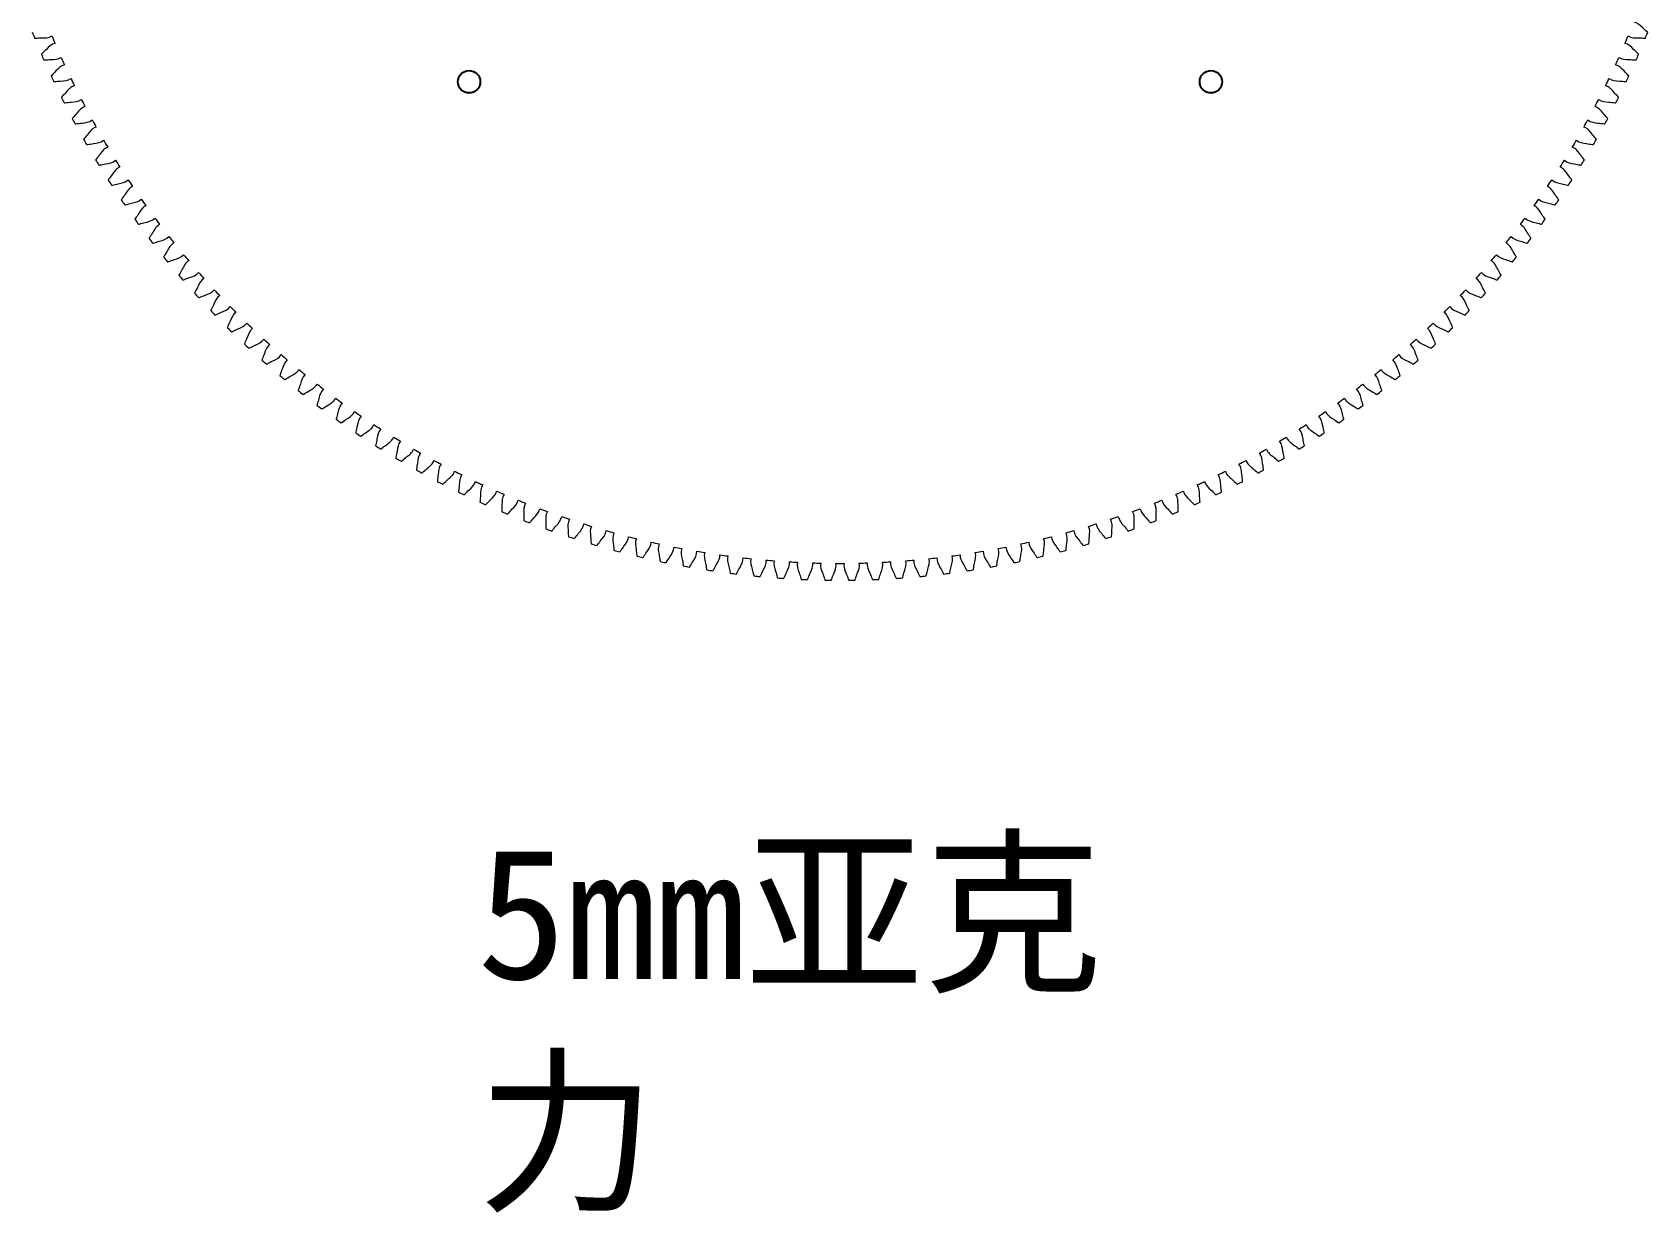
# Model space of a CAD drawing. Header units: millimetres. Extents: x -13 to 245, y 16 to 80.
# Drawn here: x 54.15 to 97.26, y 15.96 to 47.45 of the extents above; entities that cross this region are included whole.
import ezdxf

# ---------------------------------------------------------------- set-up
doc = ezdxf.new("R2010")
doc.units = ezdxf.units.MM

msp = doc.modelspace()

# ---------------------------------------------------------------- linework, layer by layer
for centre in [(65.8094, 46.1315), (85.6084, 46.1315)]:
    msp.add_circle(centre, 0.3)
at = {"color": 7, "linetype": 'Continuous', "lineweight": 15}
for radius, start, end in [(23.2, 201.70852, 202.11756), (23.2, 337.88244, 338.29148), (22.75, 202.42377, 202.96753), (22.75, 337.03247, 337.57623), (23.2, 203.27374, 203.68278), (22.75, 203.98899, 204.53275), (22.75, 335.46725, 336.01101), (23.2, 336.31722, 336.72626), (23.2, 204.83896, 205.248), (22.75, 205.5542, 206.09797), (22.75, 333.90203, 334.4458), (23.2, 334.752, 335.16104), (23.2, 206.40418, 206.81322), (23.2, 333.18678, 333.59582), (22.75, 207.11942, 207.66319), (22.75, 332.33681, 332.88058), (23.2, 207.96939, 208.37843), (22.75, 208.68464, 209.2284), (22.75, 330.7716, 331.31536), (23.2, 331.62157, 332.03061), (23.2, 209.53461, 209.94365), (22.75, 210.24986, 210.79362), (22.75, 329.20638, 329.75014), (23.2, 330.05635, 330.46539), (23.2, 211.09983, 211.50887), (22.75, 211.81507, 212.35884), (22.75, 327.64116, 328.18493), (23.2, 328.49113, 328.90017), (23.2, 212.66505, 213.07409), (22.75, 213.38029, 213.92406), (22.75, 326.07594, 326.61971), (23.2, 326.92591, 327.33495), (23.2, 214.23026, 214.6393), (22.75, 214.94551, 215.48927), (22.75, 324.51073, 325.05449), (23.2, 325.3607, 325.76974), (23.2, 215.79548, 216.20452), (22.75, 216.51073, 217.05449), (22.75, 322.94551, 323.48927), (23.2, 323.79548, 324.20452), (23.2, 217.3607, 217.76974), (22.75, 218.07594, 218.61971), (22.75, 321.38029, 321.92406), (23.2, 322.23026, 322.6393), (23.2, 218.92591, 219.33495), (22.75, 219.64116, 220.18493), (22.75, 319.81507, 320.35884), (23.2, 320.66505, 321.07409), (23.2, 220.49113, 220.90017), (22.75, 221.20638, 221.75014), (22.75, 318.24986, 318.79362), (23.2, 319.09983, 319.50887), (22.75, 222.7716, 223.31536), (22.75, 316.68464, 317.2284), (23.2, 222.05635, 222.46539), (22.75, 224.33681, 224.88058), (22.75, 315.11942, 315.66319), (23.2, 317.53461, 317.94365), (23.2, 223.62157, 224.03061), (22.75, 225.90203, 226.4458), (22.75, 313.5542, 314.09797), (23.2, 315.96939, 316.37843), (23.2, 225.18678, 225.59582), (22.75, 227.46725, 228.01101), (22.75, 311.98899, 312.53275), (23.2, 314.40418, 314.81322), (23.2, 226.752, 227.16104), (22.75, 229.03247, 229.57623), (22.75, 310.42377, 310.96753), (23.2, 312.83896, 313.248), (23.2, 228.31722, 228.72626), (22.75, 230.59768, 231.14145), (22.75, 308.85855, 309.40232), (23.2, 311.27374, 311.68278), (23.2, 229.88244, 230.29148), (22.75, 232.1629, 232.70667), (22.75, 307.29333, 307.8371), (23.2, 309.70852, 310.11756), (23.2, 231.44765, 231.85669), (22.75, 233.72812, 234.27188), (22.75, 305.72812, 306.27188), (23.2, 308.14331, 308.55235), (23.2, 233.01287, 233.42191), (23.2, 234.57809, 234.98713), (22.75, 235.29333, 235.8371), (22.75, 304.1629, 304.70667), (23.2, 305.01287, 305.42191), (23.2, 306.57809, 306.98713), (23.2, 236.14331, 236.55235), (22.75, 236.85855, 237.40232), (22.75, 238.42377, 238.96753), (22.75, 301.03247, 301.57623), (22.75, 302.59768, 303.14145), (23.2, 303.44765, 303.85669), (23.2, 237.70852, 238.11756), (22.75, 239.98899, 240.53275), (22.75, 299.46725, 300.01101), (23.2, 301.88244, 302.29148), (23.2, 239.27374, 239.68278), (22.75, 241.5542, 242.09797), (22.75, 297.90203, 298.4458), (23.2, 300.31722, 300.72626), (23.2, 240.83896, 241.248), (23.2, 242.40418, 242.81322), (22.75, 243.11942, 243.66319), (22.75, 244.68464, 245.2284), (22.75, 294.7716, 295.31536), (22.75, 296.33681, 296.88058), (23.2, 297.18678, 297.59582), (23.2, 298.752, 299.16104), (23.2, 243.96939, 244.37843), (22.75, 246.24986, 246.79362), (22.75, 247.81507, 248.35884), (22.75, 291.64116, 292.18493), (22.75, 293.20638, 293.75014), (23.2, 295.62157, 296.03061), (23.2, 245.53461, 245.94365), (23.2, 247.09983, 247.50887), (22.75, 249.38029, 249.92406), (22.75, 250.94551, 251.48927), (22.75, 288.51073, 289.05449), (22.75, 290.07594, 290.61971), (23.2, 292.49113, 292.90017), (23.2, 294.05635, 294.46539), (23.2, 248.66505, 249.07409), (23.2, 250.23026, 250.6393), (22.75, 252.51073, 253.05449), (22.75, 254.07594, 254.61971), (22.75, 285.38029, 285.92406), (22.75, 286.94551, 287.48927), (23.2, 289.3607, 289.76974), (23.2, 290.92591, 291.33495), (23.2, 251.79548, 252.20452), (23.2, 253.3607, 253.76974), (23.2, 254.92591, 255.33495), (22.75, 255.64116, 256.18493), (22.75, 257.20638, 257.75014), (22.75, 258.7716, 259.31536), (22.75, 280.68464, 281.2284), (22.75, 282.24986, 282.79362), (22.75, 283.81507, 284.35884), (23.2, 284.66505, 285.07409), (23.2, 286.23026, 286.6393), (23.2, 287.79548, 288.20452), (23.2, 256.49113, 256.90017), (23.2, 258.05635, 258.46539), (23.2, 259.62157, 260.03061), (22.75, 260.33681, 260.88058), (22.75, 261.90203, 262.4458), (22.75, 263.46725, 264.01101), (22.75, 265.03247, 265.57623), (22.75, 266.59768, 267.14145), (22.75, 268.1629, 268.70667), (22.75, 269.72812, 270.27188), (22.75, 271.29333, 271.8371), (22.75, 272.85855, 273.40232), (22.75, 274.42377, 274.96753), (22.75, 275.98899, 276.53275), (22.75, 277.5542, 278.09797), (22.75, 279.11942, 279.66319), (23.2, 279.96939, 280.37843), (23.2, 281.53461, 281.94365), (23.2, 283.09983, 283.50887), (23.2, 261.18678, 261.59582), (23.2, 262.752, 263.16104), (23.2, 264.31722, 264.72626), (23.2, 265.88244, 266.29148), (23.2, 267.44765, 267.85669), (23.2, 269.01287, 269.42191), (23.2, 270.57809, 270.98713), (23.2, 272.14331, 272.55235), (23.2, 273.70852, 274.11756), (23.2, 275.27374, 275.68278), (23.2, 276.83896, 277.248), (23.2, 278.40418, 278.81322)]:
    msp.add_arc((75.7089, 56.031), radius, start, end, dxfattribs=at)
for points, knots in [([(97.2635, 47.4496), (97.2579, 47.4548), (97.2123, 47.4968), (97.0946, 47.5999), (96.9896, 47.7108), (96.8901, 47.7292)], [0, 0, 0, 0, 0.00538898, 0.04391944, 0.11126386, 0.11126386, 0.11126386, 0.11126386]), ([(54.2161, 47.296), (54.2237, 47.2961), (54.2856, 47.2974), (54.442, 47.3045), (54.5945, 47.2972), (54.6791, 47.3529)], [0, 0, 0, 0, 0.00538898, 0.04391944, 0.11126386, 0.11126386, 0.11126386, 0.11126386]), ([(54.7624, 47.1537), (54.6634, 47.1326), (54.5614, 47.0189), (54.4466, 46.9126), (54.4022, 46.8694), (54.3967, 46.8641)], [0.88873614, 0.88873614, 0.88873614, 0.88873614, 0.95608056, 0.99461102, 1, 1, 1, 1]), ([(97.021, 46.8641), (97.0156, 46.8694), (96.9712, 46.9126), (96.8563, 47.0189), (96.7544, 47.1326), (96.6554, 47.1537)], [0, 0, 0, 0, 0.00538898, 0.04391944, 0.11126386, 0.11126386, 0.11126386, 0.11126386]), ([(96.7387, 47.3529), (96.8232, 47.2972), (96.9758, 47.3045), (97.1322, 47.2974), (97.1941, 47.2961), (97.2017, 47.296)], [0.88873614, 0.88873614, 0.88873614, 0.88873614, 0.95608056, 0.99461102, 1, 1, 1, 1]), ([(54.4627, 46.7122), (54.4703, 46.7125), (54.5322, 46.7155), (54.6883, 46.7268), (54.841, 46.7238), (54.9239, 46.7817)], [0, 0, 0, 0, 0.00538898, 0.04391944, 0.11126386, 0.11126386, 0.11126386, 0.11126386]), ([(55.0127, 46.5849), (54.9143, 46.5611), (54.8155, 46.4447), (54.7036, 46.3352), (54.6604, 46.2908), (54.6551, 46.2854)], [0.88873614, 0.88873614, 0.88873614, 0.88873614, 0.95608056, 0.99461102, 1, 1, 1, 1]), ([(96.7627, 46.2854), (96.7574, 46.2908), (96.7142, 46.3352), (96.6023, 46.4447), (96.5035, 46.5611), (96.4051, 46.5849)], [0, 0, 0, 0, 0.00538898, 0.04391944, 0.11126386, 0.11126386, 0.11126386, 0.11126386]), ([(96.4938, 46.7817), (96.5768, 46.7238), (96.7295, 46.7268), (96.8856, 46.7155), (96.9475, 46.7125), (96.9551, 46.7122)], [0.88873614, 0.88873614, 0.88873614, 0.88873614, 0.95608056, 0.99461102, 1, 1, 1, 1]), ([(54.7252, 46.1353), (54.7328, 46.1359), (54.7945, 46.1405), (54.9503, 46.1561), (55.103, 46.1572), (55.1843, 46.2174)], [0, 0, 0, 0, 0.00538898, 0.04391944, 0.11126386, 0.11126386, 0.11126386, 0.11126386]), ([(96.2334, 46.2174), (96.3148, 46.1572), (96.4675, 46.1561), (96.6233, 46.1405), (96.685, 46.1359), (96.6926, 46.1353)], [0.88873614, 0.88873614, 0.88873614, 0.88873614, 0.95608056, 0.99461102, 1, 1, 1, 1]), ([(55.2784, 46.0231), (55.1807, 45.9966), (55.0851, 45.8775), (54.9762, 45.7651), (54.9343, 45.7195), (54.9291, 45.7139)], [0.88873614, 0.88873614, 0.88873614, 0.88873614, 0.95608056, 0.99461102, 1, 1, 1, 1]), ([(96.4886, 45.7139), (96.4835, 45.7195), (96.4415, 45.7651), (96.3326, 45.8775), (96.2371, 45.9966), (96.1394, 46.0231)], [0, 0, 0, 0, 0.00538898, 0.04391944, 0.11126386, 0.11126386, 0.11126386, 0.11126386]), ([(55.0033, 45.5658), (55.0109, 45.5666), (55.0725, 45.573), (55.2278, 45.5928), (55.3804, 45.5981), (55.4601, 45.6605)], [0, 0, 0, 0, 0.00538898, 0.04391944, 0.11126386, 0.11126386, 0.11126386, 0.11126386]), ([(55.5594, 45.4688), (55.4624, 45.4396), (55.3702, 45.318), (55.2644, 45.2026), (55.2237, 45.1559), (55.2187, 45.1502)], [0.88873614, 0.88873614, 0.88873614, 0.88873614, 0.95608056, 0.99461102, 1, 1, 1, 1]), ([(96.1991, 45.1502), (96.1941, 45.1559), (96.1534, 45.2026), (96.0476, 45.318), (95.9553, 45.4396), (95.8584, 45.4688)], [0, 0, 0, 0, 0.00538898, 0.04391944, 0.11126386, 0.11126386, 0.11126386, 0.11126386]), ([(95.9577, 45.6605), (96.0374, 45.5981), (96.19, 45.5928), (96.3453, 45.573), (96.4069, 45.5666), (96.4145, 45.5658)], [0.88873614, 0.88873614, 0.88873614, 0.88873614, 0.95608056, 0.99461102, 1, 1, 1, 1]), ([(55.2969, 45.0042), (55.3044, 45.0051), (55.3658, 45.0132), (55.5205, 45.0373), (55.6729, 45.0467), (55.7509, 45.1112)], [0, 0, 0, 0, 0.00538898, 0.04391944, 0.11126386, 0.11126386, 0.11126386, 0.11126386]), ([(55.8554, 44.9223), (55.7593, 44.8906), (55.6704, 44.7664), (55.5678, 44.6482), (55.5284, 44.6004), (55.5235, 44.5946)], [0.88873614, 0.88873614, 0.88873614, 0.88873614, 0.95608056, 0.99461102, 1, 1, 1, 1]), ([(95.8942, 44.5946), (95.8894, 44.6004), (95.85, 44.6482), (95.7474, 44.7664), (95.6585, 44.8906), (95.5624, 44.9223)], [0, 0, 0, 0, 0.00538898, 0.04391944, 0.11126386, 0.11126386, 0.11126386, 0.11126386]), ([(95.6669, 45.1112), (95.7449, 45.0467), (95.8972, 45.0373), (96.0519, 45.0132), (96.1133, 45.0051), (96.1209, 45.0042)], [0.88873614, 0.88873614, 0.88873614, 0.88873614, 0.95608056, 0.99461102, 1, 1, 1, 1]), ([(55.6057, 44.4507), (55.6132, 44.4519), (55.6744, 44.4616), (55.8283, 44.4899), (55.9804, 44.5035), (56.0566, 44.5702)], [0, 0, 0, 0, 0.00538898, 0.04391944, 0.11126386, 0.11126386, 0.11126386, 0.11126386]), ([(95.3612, 44.5702), (95.4373, 44.5035), (95.5894, 44.4899), (95.7434, 44.4616), (95.8046, 44.4519), (95.8121, 44.4507)], [0.88873614, 0.88873614, 0.88873614, 0.88873614, 0.95608056, 0.99461102, 1, 1, 1, 1]), ([(56.1663, 44.3842), (56.071, 44.3498), (55.9855, 44.2233), (55.8862, 44.1023), (55.8481, 44.0535), (55.8435, 44.0475)], [0.88873614, 0.88873614, 0.88873614, 0.88873614, 0.95608056, 0.99461102, 1, 1, 1, 1]), ([(55.9295, 43.9059), (55.937, 43.9073), (55.9979, 43.9187), (56.151, 43.9512), (56.3027, 43.9689), (56.377, 44.0376)], [0, 0, 0, 0, 0.00538898, 0.04391944, 0.11126386, 0.11126386, 0.11126386, 0.11126386]), ([(95.0408, 44.0376), (95.1151, 43.9689), (95.2668, 43.9512), (95.4199, 43.9187), (95.4808, 43.9073), (95.4883, 43.9059)], [0.88873614, 0.88873614, 0.88873614, 0.88873614, 0.95608056, 0.99461102, 1, 1, 1, 1]), ([(95.5743, 44.0475), (95.5697, 44.0535), (95.5316, 44.1023), (95.4322, 44.2233), (95.3467, 44.3498), (95.2515, 44.3842)], [0, 0, 0, 0, 0.00538898, 0.04391944, 0.11126386, 0.11126386, 0.11126386, 0.11126386]), ([(56.4917, 43.8547), (56.3974, 43.8178), (56.3154, 43.689), (56.2194, 43.5653), (56.1827, 43.5154), (56.1782, 43.5093)], [0.88873614, 0.88873614, 0.88873614, 0.88873614, 0.95608056, 0.99461102, 1, 1, 1, 1]), ([(95.2396, 43.5093), (95.2351, 43.5154), (95.1983, 43.5653), (95.1023, 43.689), (95.0203, 43.8178), (94.9261, 43.8547)], [0, 0, 0, 0, 0.00538898, 0.04391944, 0.11126386, 0.11126386, 0.11126386, 0.11126386]), ([(56.2681, 43.3702), (56.2755, 43.3718), (56.3361, 43.3848), (56.4883, 43.4215), (56.6394, 43.4433), (56.7118, 43.5141)], [0, 0, 0, 0, 0.00538898, 0.04391944, 0.11126386, 0.11126386, 0.11126386, 0.11126386]), ([(56.8314, 43.3343), (56.7382, 43.2948), (56.6598, 43.1638), (56.5672, 43.0376), (56.5318, 42.9868), (56.5275, 42.9805)], [0.88873614, 0.88873614, 0.88873614, 0.88873614, 0.95608056, 0.99461102, 1, 1, 1, 1]), ([(94.8903, 42.9805), (94.8859, 42.9868), (94.8506, 43.0376), (94.758, 43.1638), (94.6795, 43.2948), (94.5863, 43.3343)], [0, 0, 0, 0, 0.00538898, 0.04391944, 0.11126386, 0.11126386, 0.11126386, 0.11126386]), ([(94.706, 43.5141), (94.7784, 43.4433), (94.9295, 43.4215), (95.0817, 43.3848), (95.1423, 43.3718), (95.1497, 43.3702)], [0.88873614, 0.88873614, 0.88873614, 0.88873614, 0.95608056, 0.99461102, 1, 1, 1, 1]), ([(56.6212, 42.8439), (56.6286, 42.8457), (56.6887, 42.8604), (56.8399, 42.9012), (56.9903, 42.9272), (57.0608, 42.9998)], [0, 0, 0, 0, 0.00538898, 0.04391944, 0.11126386, 0.11126386, 0.11126386, 0.11126386]), ([(57.1853, 42.8235), (57.0932, 42.7814), (57.0183, 42.6483), (56.9293, 42.5196), (56.8953, 42.4678), (56.8911, 42.4614)], [0.88873614, 0.88873614, 0.88873614, 0.88873614, 0.95608056, 0.99461102, 1, 1, 1, 1]), ([(94.5266, 42.4614), (94.5225, 42.4678), (94.4885, 42.5196), (94.3994, 42.6483), (94.3246, 42.7814), (94.2325, 42.8235)], [0, 0, 0, 0, 0.00538898, 0.04391944, 0.11126386, 0.11126386, 0.11126386, 0.11126386]), ([(94.357, 42.9998), (94.4275, 42.9272), (94.5779, 42.9012), (94.7291, 42.8604), (94.7892, 42.8457), (94.7966, 42.8439)], [0.88873614, 0.88873614, 0.88873614, 0.88873614, 0.95608056, 0.99461102, 1, 1, 1, 1]), ([(56.9885, 42.3274), (56.9958, 42.3294), (57.0556, 42.3458), (57.2055, 42.3907), (57.3552, 42.4208), (57.4237, 42.4953)], [0, 0, 0, 0, 0.00538898, 0.04391944, 0.11126386, 0.11126386, 0.11126386, 0.11126386]), ([(57.553, 42.3224), (57.4621, 42.2779), (57.3909, 42.1428), (57.3053, 42.0117), (57.2728, 41.959), (57.2688, 41.9525)], [0.88873614, 0.88873614, 0.88873614, 0.88873614, 0.95608056, 0.99461102, 1, 1, 1, 1]), ([(94.149, 41.9525), (94.145, 41.959), (94.1124, 42.0117), (94.0269, 42.1428), (93.9557, 42.2779), (93.8648, 42.3224)], [0, 0, 0, 0, 0.00538898, 0.04391944, 0.11126386, 0.11126386, 0.11126386, 0.11126386]), ([(93.9941, 42.4953), (94.0625, 42.4208), (94.2122, 42.3907), (94.3622, 42.3458), (94.4219, 42.3294), (94.4293, 42.3274)], [0.88873614, 0.88873614, 0.88873614, 0.88873614, 0.95608056, 0.99461102, 1, 1, 1, 1]), ([(57.3698, 41.8212), (57.3771, 41.8234), (57.4363, 41.8413), (57.585, 41.8904), (57.7338, 41.9245), (57.8002, 42.0009)], [0, 0, 0, 0, 0.00538898, 0.04391944, 0.11126386, 0.11126386, 0.11126386, 0.11126386]), ([(57.9342, 41.8316), (57.8445, 41.7846), (57.7771, 41.6476), (57.6951, 41.5142), (57.664, 41.4607), (57.6602, 41.4541)], [0.88873614, 0.88873614, 0.88873614, 0.88873614, 0.95608056, 0.99461102, 1, 1, 1, 1]), ([(93.7575, 41.4541), (93.7537, 41.4607), (93.7226, 41.5142), (93.6407, 41.6476), (93.5732, 41.7846), (93.4836, 41.8316)], [0, 0, 0, 0, 0.00538898, 0.04391944, 0.11126386, 0.11126386, 0.11126386, 0.11126386]), ([(93.6176, 42.0009), (93.6839, 41.9245), (93.8328, 41.8904), (93.9814, 41.8413), (94.0407, 41.8234), (94.048, 41.8212)], [0.88873614, 0.88873614, 0.88873614, 0.88873614, 0.95608056, 0.99461102, 1, 1, 1, 1]), ([(57.7648, 41.3256), (57.772, 41.328), (57.8307, 41.3475), (57.978, 41.4006), (58.1259, 41.4388), (58.1901, 41.517)], [0, 0, 0, 0, 0.00538898, 0.04391944, 0.11126386, 0.11126386, 0.11126386, 0.11126386]), ([(93.2276, 41.517), (93.2919, 41.4388), (93.4397, 41.4006), (93.587, 41.3475), (93.6458, 41.328), (93.653, 41.3256)], [0.88873614, 0.88873614, 0.88873614, 0.88873614, 0.95608056, 0.99461102, 1, 1, 1, 1]), ([(58.3287, 41.3514), (58.2403, 41.3019), (58.1766, 41.1632), (58.0984, 41.0276), (58.0688, 40.9732), (58.0651, 40.9665)], [0.88873614, 0.88873614, 0.88873614, 0.88873614, 0.95608056, 0.99461102, 1, 1, 1, 1]), ([(58.1731, 40.8409), (58.1803, 40.8435), (58.2385, 40.8647), (58.3843, 40.9217), (58.531, 40.964), (58.5931, 41.0439)], [0, 0, 0, 0, 0.00538898, 0.04391944, 0.11126386, 0.11126386, 0.11126386, 0.11126386]), ([(92.8247, 41.0439), (92.8868, 40.964), (93.0335, 40.9217), (93.1793, 40.8647), (93.2375, 40.8435), (93.2446, 40.8409)], [0.88873614, 0.88873614, 0.88873614, 0.88873614, 0.95608056, 0.99461102, 1, 1, 1, 1]), ([(93.3526, 40.9665), (93.349, 40.9732), (93.3194, 41.0276), (93.2411, 41.1632), (93.1774, 41.3019), (93.0891, 41.3514)], [0, 0, 0, 0, 0.00538898, 0.04391944, 0.11126386, 0.11126386, 0.11126386, 0.11126386]), ([(58.7361, 40.8821), (58.6492, 40.8303), (58.5893, 40.6898), (58.5148, 40.5521), (58.4866, 40.497), (58.4832, 40.4902)], [0.88873614, 0.88873614, 0.88873614, 0.88873614, 0.95608056, 0.99461102, 1, 1, 1, 1]), ([(58.5946, 40.3676), (58.6017, 40.3704), (58.6593, 40.3931), (58.8034, 40.4541), (58.949, 40.5004), (59.0089, 40.582)], [0, 0, 0, 0, 0.00538898, 0.04391944, 0.11126386, 0.11126386, 0.11126386, 0.11126386]), ([(92.4089, 40.582), (92.4688, 40.5004), (92.6143, 40.4541), (92.7585, 40.3931), (92.8161, 40.3704), (92.8232, 40.3676)], [0.88873614, 0.88873614, 0.88873614, 0.88873614, 0.95608056, 0.99461102, 1, 1, 1, 1]), ([(92.9346, 40.4902), (92.9311, 40.497), (92.903, 40.5521), (92.8285, 40.6898), (92.7686, 40.8303), (92.6817, 40.8821)], [0, 0, 0, 0, 0.00538898, 0.04391944, 0.11126386, 0.11126386, 0.11126386, 0.11126386]), ([(59.1562, 40.4242), (59.0707, 40.37), (59.0147, 40.2279), (58.944, 40.0883), (58.9174, 40.0324), (58.9141, 40.0255)], [0.88873614, 0.88873614, 0.88873614, 0.88873614, 0.95608056, 0.99461102, 1, 1, 1, 1]), ([(59.0288, 39.906), (59.0358, 39.909), (59.0928, 39.9333), (59.2352, 39.9982), (59.3794, 40.0484), (59.4371, 40.1316)], [0, 0, 0, 0, 0.00538898, 0.04391944, 0.11126386, 0.11126386, 0.11126386, 0.11126386]), ([(91.9807, 40.1316), (92.0383, 40.0484), (92.1825, 39.9982), (92.325, 39.9333), (92.382, 39.909), (92.389, 39.906)], [0.88873614, 0.88873614, 0.88873614, 0.88873614, 0.95608056, 0.99461102, 1, 1, 1, 1]), ([(92.5037, 40.0255), (92.5004, 40.0324), (92.4738, 40.0883), (92.4031, 40.2279), (92.347, 40.37), (92.2615, 40.4242)], [0, 0, 0, 0, 0.00538898, 0.04391944, 0.11126386, 0.11126386, 0.11126386, 0.11126386]), ([(59.5887, 39.9779), (59.5047, 39.9213), (59.4526, 39.7778), (59.3857, 39.6363), (59.3606, 39.5797), (59.3576, 39.5727)], [0.88873614, 0.88873614, 0.88873614, 0.88873614, 0.95608056, 0.99461102, 1, 1, 1, 1]), ([(59.4755, 39.4564), (59.4824, 39.4595), (59.5387, 39.4854), (59.6793, 39.5542), (59.8221, 39.6083), (59.8774, 39.693)], [0, 0, 0, 0, 0.00538898, 0.04391944, 0.11126386, 0.11126386, 0.11126386, 0.11126386]), ([(91.5403, 39.693), (91.5957, 39.6083), (91.7385, 39.5542), (91.8791, 39.4854), (91.9354, 39.4595), (91.9423, 39.4564)], [0.88873614, 0.88873614, 0.88873614, 0.88873614, 0.95608056, 0.99461102, 1, 1, 1, 1]), ([(92.0602, 39.5727), (92.0571, 39.5797), (92.0321, 39.6363), (91.9652, 39.7778), (91.913, 39.9213), (91.8291, 39.9779)], [0, 0, 0, 0, 0.00538898, 0.04391944, 0.11126386, 0.11126386, 0.11126386, 0.11126386]), ([(60.0332, 39.5435), (59.9508, 39.4847), (59.9026, 39.3399), (59.8396, 39.1965), (59.8161, 39.1393), (59.8132, 39.1322)], [0.88873614, 0.88873614, 0.88873614, 0.88873614, 0.95608056, 0.99461102, 1, 1, 1, 1]), ([(59.9343, 39.0192), (59.9411, 39.0225), (59.9967, 39.0499), (60.1353, 39.1225), (60.2766, 39.1805), (60.3296, 39.2667)], [0, 0, 0, 0, 0.00538898, 0.04391944, 0.11126386, 0.11126386, 0.11126386, 0.11126386]), ([(91.0881, 39.2667), (91.1412, 39.1805), (91.2824, 39.1225), (91.4211, 39.0499), (91.4767, 39.0225), (91.4835, 39.0192)], [0.88873614, 0.88873614, 0.88873614, 0.88873614, 0.95608056, 0.99461102, 1, 1, 1, 1]), ([(91.6045, 39.1322), (91.6017, 39.1393), (91.5782, 39.1965), (91.5152, 39.3399), (91.467, 39.4847), (91.3846, 39.5435)], [0, 0, 0, 0, 0.00538898, 0.04391944, 0.11126386, 0.11126386, 0.11126386, 0.11126386]), ([(60.4894, 39.1215), (60.4086, 39.0605), (60.3644, 38.9144), (60.3054, 38.7694), (60.2834, 38.7114), (60.2807, 38.7043)], [0.88873614, 0.88873614, 0.88873614, 0.88873614, 0.95608056, 0.99461102, 1, 1, 1, 1]), ([(60.4048, 38.5946), (60.4116, 38.5982), (60.4664, 38.627), (60.603, 38.7034), (60.7426, 38.7652), (60.7933, 38.8529)], [0, 0, 0, 0, 0.00538898, 0.04391944, 0.11126386, 0.11126386, 0.11126386, 0.11126386]), ([(90.6245, 38.8529), (90.6751, 38.7652), (90.8148, 38.7034), (90.9514, 38.627), (91.0062, 38.5982), (91.0129, 38.5946)], [0.88873614, 0.88873614, 0.88873614, 0.88873614, 0.95608056, 0.99461102, 1, 1, 1, 1]), ([(91.137, 38.7043), (91.1343, 38.7114), (91.1124, 38.7694), (91.0534, 38.9144), (91.0091, 39.0605), (90.9284, 39.1215)], [0, 0, 0, 0, 0.00538898, 0.04391944, 0.11126386, 0.11126386, 0.11126386, 0.11126386]), ([(60.957, 38.7121), (60.8779, 38.6489), (60.8377, 38.5016), (60.7826, 38.3551), (60.7623, 38.2966), (60.7598, 38.2894)], [0.88873614, 0.88873614, 0.88873614, 0.88873614, 0.95608056, 0.99461102, 1, 1, 1, 1]), ([(60.8868, 38.1831), (60.8935, 38.1868), (60.9474, 38.2172), (61.0819, 38.2973), (61.2198, 38.3629), (61.2681, 38.4519)], [0, 0, 0, 0, 0.00538898, 0.04391944, 0.11126386, 0.11126386, 0.11126386, 0.11126386]), ([(90.1497, 38.4519), (90.198, 38.3629), (90.3358, 38.2973), (90.4703, 38.2172), (90.5243, 38.1868), (90.531, 38.1831)], [0.88873614, 0.88873614, 0.88873614, 0.88873614, 0.95608056, 0.99461102, 1, 1, 1, 1]), ([(90.658, 38.2894), (90.6555, 38.2966), (90.6352, 38.3551), (90.5801, 38.5016), (90.5399, 38.6489), (90.4608, 38.7121)], [0, 0, 0, 0, 0.00538898, 0.04391944, 0.11126386, 0.11126386, 0.11126386, 0.11126386]), ([(61.4355, 38.3156), (61.3582, 38.2503), (61.322, 38.1019), (61.271, 37.9539), (61.2522, 37.8949), (61.25, 37.8877)], [0.88873614, 0.88873614, 0.88873614, 0.88873614, 0.95608056, 0.99461102, 1, 1, 1, 1]), ([(61.3799, 37.7849), (61.3864, 37.7888), (61.4395, 37.8206), (61.5718, 37.9044), (61.7078, 37.9737), (61.7536, 38.064)], [0, 0, 0, 0, 0.00538898, 0.04391944, 0.11126386, 0.11126386, 0.11126386, 0.11126386]), ([(89.6642, 38.064), (89.7099, 37.9737), (89.846, 37.9044), (89.9783, 37.8206), (90.0314, 37.7888), (90.0379, 37.7849)], [0.88873614, 0.88873614, 0.88873614, 0.88873614, 0.95608056, 0.99461102, 1, 1, 1, 1]), ([(90.1678, 37.8877), (90.1655, 37.8949), (90.1468, 37.9539), (90.0957, 38.1019), (90.0595, 38.2503), (89.9822, 38.3156)], [0, 0, 0, 0, 0.00538898, 0.04391944, 0.11126386, 0.11126386, 0.11126386, 0.11126386]), ([(61.9248, 37.9324), (61.8493, 37.8649), (61.8171, 37.7157), (61.7702, 37.5663), (61.753, 37.5068), (61.7509, 37.4995)], [0.88873614, 0.88873614, 0.88873614, 0.88873614, 0.95608056, 0.99461102, 1, 1, 1, 1]), ([(61.8836, 37.4003), (61.89, 37.4044), (61.9422, 37.4377), (62.0722, 37.525), (62.2063, 37.598), (62.2496, 37.6895)], [0, 0, 0, 0, 0.00538898, 0.04391944, 0.11126386, 0.11126386, 0.11126386, 0.11126386]), ([(62.4243, 37.5626), (62.3506, 37.4931), (62.3226, 37.343), (62.2797, 37.1925), (62.2642, 37.1325), (62.2623, 37.1252)], [0.88873614, 0.88873614, 0.88873614, 0.88873614, 0.95608056, 0.99461102, 1, 1, 1, 1]), ([(89.1554, 37.1252), (89.1536, 37.1325), (89.1381, 37.1925), (89.0952, 37.343), (89.0671, 37.4931), (88.9935, 37.5626)], [0, 0, 0, 0, 0.00538898, 0.04391944, 0.11126386, 0.11126386, 0.11126386, 0.11126386]), ([(89.1682, 37.6895), (89.2115, 37.598), (89.3456, 37.525), (89.4755, 37.4377), (89.5278, 37.4044), (89.5342, 37.4003)], [0.88873614, 0.88873614, 0.88873614, 0.88873614, 0.95608056, 0.99461102, 1, 1, 1, 1]), ([(89.6668, 37.4995), (89.6647, 37.5068), (89.6476, 37.5663), (89.6006, 37.7157), (89.5685, 37.8649), (89.493, 37.9324)], [0, 0, 0, 0, 0.00538898, 0.04391944, 0.11126386, 0.11126386, 0.11126386, 0.11126386]), ([(62.3976, 37.0296), (62.404, 37.0339), (62.4553, 37.0686), (62.5828, 37.1594), (62.7148, 37.2361), (62.7556, 37.3287)], [0, 0, 0, 0, 0.00538898, 0.04391944, 0.11126386, 0.11126386, 0.11126386, 0.11126386]), ([(62.9337, 37.2066), (62.862, 37.1352), (62.8381, 36.9844), (62.7993, 36.8327), (62.7854, 36.7723), (62.7838, 36.7649)], [0.88873614, 0.88873614, 0.88873614, 0.88873614, 0.95608056, 0.99461102, 1, 1, 1, 1]), ([(88.634, 36.7649), (88.6323, 36.7723), (88.6185, 36.8327), (88.5797, 36.9844), (88.5558, 37.1352), (88.4841, 37.2066)], [0, 0, 0, 0, 0.00538898, 0.04391944, 0.11126386, 0.11126386, 0.11126386, 0.11126386]), ([(88.6622, 37.3287), (88.703, 37.2361), (88.835, 37.1594), (88.9625, 37.0686), (89.0138, 37.0339), (89.0201, 37.0296)], [0.88873614, 0.88873614, 0.88873614, 0.88873614, 0.95608056, 0.99461102, 1, 1, 1, 1]), ([(62.9216, 36.6731), (62.9278, 36.6775), (62.9782, 36.7136), (63.1031, 36.8079), (63.233, 36.8881), (63.2713, 36.9819)], [0, 0, 0, 0, 0.00538898, 0.04391944, 0.11126386, 0.11126386, 0.11126386, 0.11126386]), ([(63.4526, 36.8647), (63.3829, 36.7913), (63.3631, 36.6399), (63.3285, 36.4872), (63.3163, 36.4265), (63.3148, 36.4191)], [0.88873614, 0.88873614, 0.88873614, 0.88873614, 0.95608056, 0.99461102, 1, 1, 1, 1]), ([(63.4552, 36.3311), (63.4612, 36.3357), (63.5106, 36.3731), (63.6329, 36.4707), (63.7606, 36.5545), (63.7962, 36.6492)], [0, 0, 0, 0, 0.00538898, 0.04391944, 0.11126386, 0.11126386, 0.11126386, 0.11126386]), ([(87.6215, 36.6492), (87.6572, 36.5545), (87.7849, 36.4707), (87.9072, 36.3731), (87.9566, 36.3357), (87.9626, 36.3311)], [0.88873614, 0.88873614, 0.88873614, 0.88873614, 0.95608056, 0.99461102, 1, 1, 1, 1]), ([(88.1029, 36.4191), (88.1015, 36.4265), (88.0893, 36.4872), (88.0547, 36.6399), (88.0349, 36.7913), (87.9651, 36.8647)], [0, 0, 0, 0, 0.00538898, 0.04391944, 0.11126386, 0.11126386, 0.11126386, 0.11126386]), ([(88.1465, 36.9819), (88.1847, 36.8881), (88.3146, 36.8079), (88.4396, 36.7136), (88.49, 36.6775), (88.4961, 36.6731)], [0.88873614, 0.88873614, 0.88873614, 0.88873614, 0.95608056, 0.99461102, 1, 1, 1, 1]), ([(63.9807, 36.5371), (63.913, 36.4618), (63.8974, 36.3099), (63.867, 36.1564), (63.8564, 36.0953), (63.8551, 36.0878)], [0.88873614, 0.88873614, 0.88873614, 0.88873614, 0.95608056, 0.99461102, 1, 1, 1, 1]), ([(63.9978, 36.0037), (64.0038, 36.0085), (64.0521, 36.0472), (64.1717, 36.1482), (64.297, 36.2354), (64.3301, 36.3311)], [0, 0, 0, 0, 0.00538898, 0.04391944, 0.11126386, 0.11126386, 0.11126386, 0.11126386]), ([(64.5176, 36.224), (64.452, 36.1469), (64.4405, 35.9947), (64.4143, 35.8403), (64.4054, 35.779), (64.4043, 35.7715)], [0.88873614, 0.88873614, 0.88873614, 0.88873614, 0.95608056, 0.99461102, 1, 1, 1, 1]), ([(87.0135, 35.7715), (87.0124, 35.779), (87.0035, 35.8403), (86.9773, 35.9947), (86.9658, 36.1469), (86.9002, 36.224)], [0, 0, 0, 0, 0.00538898, 0.04391944, 0.11126386, 0.11126386, 0.11126386, 0.11126386]), ([(87.0877, 36.3311), (87.1207, 36.2354), (87.2461, 36.1482), (87.3657, 36.0472), (87.414, 36.0085), (87.4199, 36.0037)], [0.88873614, 0.88873614, 0.88873614, 0.88873614, 0.95608056, 0.99461102, 1, 1, 1, 1]), ([(87.5626, 36.0878), (87.5613, 36.0953), (87.5508, 36.1564), (87.5204, 36.3099), (87.5047, 36.4618), (87.4371, 36.5371)], [0, 0, 0, 0, 0.00538898, 0.04391944, 0.11126386, 0.11126386, 0.11126386, 0.11126386]), ([(64.5492, 35.6913), (64.555, 35.6962), (64.6023, 35.7363), (64.7191, 35.8405), (64.842, 35.9311), (64.8724, 36.0276)], [0, 0, 0, 0, 0.00538898, 0.04391944, 0.11126386, 0.11126386, 0.11126386, 0.11126386]), ([(65.0628, 35.9257), (64.9993, 35.8468), (64.992, 35.6943), (64.97, 35.5393), (64.9628, 35.4778), (64.9619, 35.4703)], [0.88873614, 0.88873614, 0.88873614, 0.88873614, 0.95608056, 0.99461102, 1, 1, 1, 1]), ([(86.4559, 35.4703), (86.455, 35.4778), (86.4478, 35.5393), (86.4258, 35.6943), (86.4185, 35.8468), (86.355, 35.9257)], [0, 0, 0, 0, 0.00538898, 0.04391944, 0.11126386, 0.11126386, 0.11126386, 0.11126386]), ([(86.5453, 36.0276), (86.5758, 35.9311), (86.6987, 35.8405), (86.8155, 35.7363), (86.8627, 35.6962), (86.8685, 35.6913)], [0.88873614, 0.88873614, 0.88873614, 0.88873614, 0.95608056, 0.99461102, 1, 1, 1, 1]), ([(65.109, 35.3941), (65.1146, 35.3991), (65.1608, 35.4405), (65.2747, 35.5478), (65.3951, 35.6418), (65.4229, 35.7391)], [0, 0, 0, 0, 0.00538898, 0.04391944, 0.11126386, 0.11126386, 0.11126386, 0.11126386]), ([(65.6159, 35.6424), (65.5546, 35.5618), (65.5514, 35.4092), (65.5337, 35.2536), (65.5282, 35.192), (65.5275, 35.1844)], [0.88873614, 0.88873614, 0.88873614, 0.88873614, 0.95608056, 0.99461102, 1, 1, 1, 1]), ([(65.6766, 35.1122), (65.6822, 35.1174), (65.7271, 35.16), (65.8381, 35.2705), (65.9559, 35.3677), (65.981, 35.4657)], [0, 0, 0, 0, 0.00538898, 0.04391944, 0.11126386, 0.11126386, 0.11126386, 0.11126386]), ([(66.1766, 35.3743), (66.1175, 35.2921), (66.1185, 35.1394), (66.105, 34.9835), (66.1012, 34.9217), (66.1008, 34.9141)], [0.88873614, 0.88873614, 0.88873614, 0.88873614, 0.95608056, 0.99461102, 1, 1, 1, 1]), ([(85.317, 34.9141), (85.3166, 34.9217), (85.3127, 34.9835), (85.2993, 35.1394), (85.3003, 35.2921), (85.2412, 35.3743)], [0, 0, 0, 0, 0.00538898, 0.04391944, 0.11126386, 0.11126386, 0.11126386, 0.11126386]), ([(85.4368, 35.4657), (85.4619, 35.3677), (85.5797, 35.2705), (85.6907, 35.16), (85.7356, 35.1174), (85.7412, 35.1122)], [0.88873614, 0.88873614, 0.88873614, 0.88873614, 0.95608056, 0.99461102, 1, 1, 1, 1]), ([(85.8902, 35.1844), (85.8896, 35.192), (85.8841, 35.2536), (85.8663, 35.4092), (85.8632, 35.5618), (85.8019, 35.6424)], [0, 0, 0, 0, 0.00538898, 0.04391944, 0.11126386, 0.11126386, 0.11126386, 0.11126386]), ([(85.9949, 35.7391), (86.0227, 35.6418), (86.1431, 35.5478), (86.257, 35.4405), (86.3031, 35.3991), (86.3088, 35.3941)], [0.88873614, 0.88873614, 0.88873614, 0.88873614, 0.95608056, 0.99461102, 1, 1, 1, 1]), ([(66.2518, 34.846), (66.2571, 34.8514), (66.3009, 34.8952), (66.4088, 35.0086), (66.5239, 35.109), (66.5463, 35.2077)], [0, 0, 0, 0, 0.00538898, 0.04391944, 0.11126386, 0.11126386, 0.11126386, 0.11126386]), ([(66.7444, 35.1216), (66.6876, 35.0379), (66.6927, 34.8853), (66.6835, 34.729), (66.6814, 34.6671), (66.6811, 34.6595)], [0.88873614, 0.88873614, 0.88873614, 0.88873614, 0.95608056, 0.99461102, 1, 1, 1, 1]), ([(66.8339, 34.5956), (66.8392, 34.6011), (66.8818, 34.6461), (66.9865, 34.7624), (67.0988, 34.8659), (67.1186, 34.9652)], [0, 0, 0, 0, 0.00538898, 0.04391944, 0.11126386, 0.11126386, 0.11126386, 0.11126386]), ([(84.2992, 34.9652), (84.319, 34.8659), (84.4312, 34.7624), (84.536, 34.6461), (84.5786, 34.6011), (84.5838, 34.5956)], [0.88873614, 0.88873614, 0.88873614, 0.88873614, 0.95608056, 0.99461102, 1, 1, 1, 1]), ([(84.7366, 34.6595), (84.7364, 34.6671), (84.7343, 34.729), (84.725, 34.8853), (84.7302, 35.0379), (84.6734, 35.1216)], [0, 0, 0, 0, 0.00538898, 0.04391944, 0.11126386, 0.11126386, 0.11126386, 0.11126386]), ([(84.8714, 35.2077), (84.8939, 35.109), (85.0089, 35.0086), (85.1169, 34.8952), (85.1606, 34.8514), (85.166, 34.846)], [0.88873614, 0.88873614, 0.88873614, 0.88873614, 0.95608056, 0.99461102, 1, 1, 1, 1]), ([(67.3189, 34.8846), (67.2643, 34.7993), (67.2737, 34.6469), (67.2687, 34.4904), (67.2683, 34.4285), (67.2683, 34.4209)], [0.88873614, 0.88873614, 0.88873614, 0.88873614, 0.95608056, 0.99461102, 1, 1, 1, 1]), ([(67.4228, 34.3612), (67.4278, 34.3668), (67.4692, 34.413), (67.5707, 34.5321), (67.6802, 34.6386), (67.6972, 34.7384)], [0, 0, 0, 0, 0.00538898, 0.04391944, 0.11126386, 0.11126386, 0.11126386, 0.11126386]), ([(67.8996, 34.6633), (67.8474, 34.5766), (67.8609, 34.4245), (67.8603, 34.2679), (67.8615, 34.206), (67.8617, 34.1984)], [0.88873614, 0.88873614, 0.88873614, 0.88873614, 0.95608056, 0.99461102, 1, 1, 1, 1]), ([(68.0178, 34.1429), (68.0227, 34.1487), (68.0627, 34.196), (68.161, 34.3178), (68.2675, 34.4273), (68.2818, 34.5275)], [0, 0, 0, 0, 0.00538898, 0.04391944, 0.11126386, 0.11126386, 0.11126386, 0.11126386]), ([(83.136, 34.5275), (83.1503, 34.4273), (83.2568, 34.3178), (83.355, 34.196), (83.3951, 34.1487), (83.4, 34.1429)], [0.88873614, 0.88873614, 0.88873614, 0.88873614, 0.95608056, 0.99461102, 1, 1, 1, 1]), ([(83.5561, 34.1984), (83.5562, 34.206), (83.5575, 34.2679), (83.5568, 34.4245), (83.5703, 34.5766), (83.5182, 34.6633)], [0, 0, 0, 0, 0.00538898, 0.04391944, 0.11126386, 0.11126386, 0.11126386, 0.11126386]), ([(83.7206, 34.7384), (83.7376, 34.6386), (83.847, 34.5321), (83.9486, 34.413), (83.9899, 34.3668), (83.995, 34.3612)], [0.88873614, 0.88873614, 0.88873614, 0.88873614, 0.95608056, 0.99461102, 1, 1, 1, 1]), ([(84.1495, 34.4209), (84.1495, 34.4285), (84.149, 34.4904), (84.1441, 34.6469), (84.1534, 34.7993), (84.0989, 34.8846)], [0, 0, 0, 0, 0.00538898, 0.04391944, 0.11126386, 0.11126386, 0.11126386, 0.11126386]), ([(68.4862, 34.458), (68.4364, 34.3698), (68.454, 34.2182), (68.4577, 34.0616), (68.4606, 33.9998), (68.461, 33.9922)], [0.88873614, 0.88873614, 0.88873614, 0.88873614, 0.95608056, 0.99461102, 1, 1, 1, 1]), ([(68.6185, 33.941), (68.6233, 33.9469), (68.662, 33.9953), (68.7569, 34.1198), (68.8604, 34.2321), (68.8719, 34.3326)], [0, 0, 0, 0, 0.00538898, 0.04391944, 0.11126386, 0.11126386, 0.11126386, 0.11126386]), ([(69.0781, 34.2687), (69.0308, 34.1793), (69.0526, 34.0281), (69.0605, 33.8718), (69.0651, 33.81), (69.0657, 33.8024)], [0.88873614, 0.88873614, 0.88873614, 0.88873614, 0.95608056, 0.99461102, 1, 1, 1, 1]), ([(69.2245, 33.7556), (69.2291, 33.7616), (69.2665, 33.811), (69.358, 33.938), (69.4583, 34.0531), (69.4671, 34.154)], [0, 0, 0, 0, 0.00538898, 0.04391944, 0.11126386, 0.11126386, 0.11126386, 0.11126386]), ([(69.675, 34.0957), (69.6301, 34.005), (69.6561, 33.8545), (69.6682, 33.6984), (69.6745, 33.6368), (69.6753, 33.6293)], [0.88873614, 0.88873614, 0.88873614, 0.88873614, 0.95608056, 0.99461102, 1, 1, 1, 1]), ([(81.7425, 33.6293), (81.7433, 33.6368), (81.7496, 33.6984), (81.7617, 33.8545), (81.7876, 34.005), (81.7427, 34.0957)], [0, 0, 0, 0, 0.00538898, 0.04391944, 0.11126386, 0.11126386, 0.11126386, 0.11126386]), ([(81.9506, 34.154), (81.9594, 34.0531), (82.0598, 33.938), (82.1512, 33.811), (82.1886, 33.7616), (82.1932, 33.7556)], [0.88873614, 0.88873614, 0.88873614, 0.88873614, 0.95608056, 0.99461102, 1, 1, 1, 1]), ([(82.3521, 33.8024), (82.3527, 33.81), (82.3573, 33.8718), (82.3652, 34.0281), (82.387, 34.1793), (82.3396, 34.2687)], [0, 0, 0, 0, 0.00538898, 0.04391944, 0.11126386, 0.11126386, 0.11126386, 0.11126386]), ([(82.5459, 34.3326), (82.5574, 34.2321), (82.6608, 34.1198), (82.7558, 33.9953), (82.7945, 33.9469), (82.7993, 33.941)], [0.88873614, 0.88873614, 0.88873614, 0.88873614, 0.95608056, 0.99461102, 1, 1, 1, 1]), ([(82.9568, 33.9922), (82.9572, 33.9998), (82.9601, 34.0616), (82.9637, 34.2182), (82.9814, 34.3698), (82.9316, 34.458)], [0, 0, 0, 0, 0.00538898, 0.04391944, 0.11126386, 0.11126386, 0.11126386, 0.11126386]), ([(69.8354, 33.5868), (69.8398, 33.5929), (69.8759, 33.6433), (69.9639, 33.7728), (70.061, 33.8906), (70.067, 33.9916)], [0, 0, 0, 0, 0.00538898, 0.04391944, 0.11126386, 0.11126386, 0.11126386, 0.11126386]), ([(70.2764, 33.9391), (70.234, 33.8472), (70.2641, 33.6975), (70.2805, 33.5418), (70.2885, 33.4804), (70.2895, 33.4728)], [0.88873614, 0.88873614, 0.88873614, 0.88873614, 0.95608056, 0.99461102, 1, 1, 1, 1]), ([(70.4506, 33.4347), (70.4549, 33.441), (70.4896, 33.4923), (70.574, 33.6242), (70.6679, 33.7446), (70.6711, 33.8458)], [0, 0, 0, 0, 0.00538898, 0.04391944, 0.11126386, 0.11126386, 0.11126386, 0.11126386]), ([(70.8819, 33.799), (70.842, 33.7059), (70.8761, 33.5571), (70.8968, 33.4019), (70.9064, 33.3407), (70.9077, 33.3332)], [0.88873614, 0.88873614, 0.88873614, 0.88873614, 0.95608056, 0.99461102, 1, 1, 1, 1]), ([(71.0698, 33.2995), (71.0739, 33.3059), (71.1072, 33.3582), (71.1879, 33.4923), (71.2785, 33.6152), (71.279, 33.7164)], [0, 0, 0, 0, 0.00538898, 0.04391944, 0.11126386, 0.11126386, 0.11126386, 0.11126386]), ([(71.491, 33.6754), (71.4537, 33.5813), (71.4918, 33.4335), (71.5167, 33.2789), (71.528, 33.218), (71.5294, 33.2105)], [0.88873614, 0.88873614, 0.88873614, 0.88873614, 0.95608056, 0.99461102, 1, 1, 1, 1]), ([(79.8883, 33.2105), (79.8898, 33.218), (79.9011, 33.2789), (79.926, 33.4335), (79.9641, 33.5813), (79.9268, 33.6754)], [0, 0, 0, 0, 0.00538898, 0.04391944, 0.11126386, 0.11126386, 0.11126386, 0.11126386]), ([(80.1388, 33.7164), (80.1393, 33.6152), (80.2298, 33.4923), (80.3106, 33.3582), (80.3439, 33.3059), (80.348, 33.2995)], [0.88873614, 0.88873614, 0.88873614, 0.88873614, 0.95608056, 0.99461102, 1, 1, 1, 1]), ([(80.5101, 33.3332), (80.5113, 33.3407), (80.521, 33.4019), (80.5416, 33.5571), (80.5757, 33.7059), (80.5359, 33.799)], [0, 0, 0, 0, 0.00538898, 0.04391944, 0.11126386, 0.11126386, 0.11126386, 0.11126386]), ([(80.7466, 33.8458), (80.7499, 33.7446), (80.8438, 33.6242), (80.9282, 33.4923), (80.9629, 33.441), (80.9671, 33.4347)], [0.88873614, 0.88873614, 0.88873614, 0.88873614, 0.95608056, 0.99461102, 1, 1, 1, 1]), ([(81.1283, 33.4728), (81.1293, 33.4804), (81.1373, 33.5418), (81.1537, 33.6975), (81.1837, 33.8472), (81.1413, 33.9391)], [0, 0, 0, 0, 0.00538898, 0.04391944, 0.11126386, 0.11126386, 0.11126386, 0.11126386]), ([(81.3507, 33.9916), (81.3568, 33.8906), (81.4539, 33.7728), (81.5419, 33.6433), (81.5779, 33.5929), (81.5824, 33.5868)], [0.88873614, 0.88873614, 0.88873614, 0.88873614, 0.95608056, 0.99461102, 1, 1, 1, 1]), ([(71.6925, 33.1813), (71.6964, 33.1878), (71.7282, 33.2409), (71.8053, 33.3772), (71.8924, 33.5026), (71.8902, 33.6038)], [0, 0, 0, 0, 0.00538898, 0.04391944, 0.11126386, 0.11126386, 0.11126386, 0.11126386]), ([(72.1032, 33.5685), (72.0685, 33.4735), (72.1106, 33.3267), (72.1397, 33.1729), (72.1527, 33.1123), (72.1543, 33.1049)], [0.88873614, 0.88873614, 0.88873614, 0.88873614, 0.95608056, 0.99461102, 1, 1, 1, 1]), ([(72.3181, 33.0801), (72.3218, 33.0867), (72.3522, 33.1407), (72.4255, 33.279), (72.5092, 33.4067), (72.5042, 33.5078)], [0, 0, 0, 0, 0.00538898, 0.04391944, 0.11126386, 0.11126386, 0.11126386, 0.11126386]), ([(72.7181, 33.4784), (72.686, 33.3824), (72.7321, 33.2369), (72.7654, 33.0839), (72.7801, 33.0237), (72.7819, 33.0164)], [0.88873614, 0.88873614, 0.88873614, 0.88873614, 0.95608056, 0.99461102, 1, 1, 1, 1]), ([(72.9463, 32.996), (72.9498, 33.0028), (72.9787, 33.0576), (73.0482, 33.1978), (73.1284, 33.3278), (73.1206, 33.4287)], [0, 0, 0, 0, 0.00538898, 0.04391944, 0.11126386, 0.11126386, 0.11126386, 0.11126386]), ([(73.3352, 33.4051), (73.3057, 33.3083), (73.3559, 33.1641), (73.3933, 33.0121), (73.4096, 32.9523), (73.4116, 32.945)], [0.88873614, 0.88873614, 0.88873614, 0.88873614, 0.95608056, 0.99461102, 1, 1, 1, 1]), ([(73.5765, 32.9292), (73.5799, 32.936), (73.6072, 32.9916), (73.6729, 33.1337), (73.7495, 33.2658), (73.7389, 33.3664)], [0, 0, 0, 0, 0.00538898, 0.04391944, 0.11126386, 0.11126386, 0.11126386, 0.11126386]), ([(73.9541, 33.3488), (73.9273, 33.2511), (73.9813, 33.1083), (74.0229, 32.9574), (74.0408, 32.8981), (74.0431, 32.8909)], [0.88873614, 0.88873614, 0.88873614, 0.88873614, 0.95608056, 0.99461102, 1, 1, 1, 1]), ([(74.2083, 32.8796), (74.2115, 32.8865), (74.2373, 32.9428), (74.2991, 33.0866), (74.372, 33.2207), (74.3587, 33.3211)], [0, 0, 0, 0, 0.00538898, 0.04391944, 0.11126386, 0.11126386, 0.11126386, 0.11126386]), ([(74.5743, 33.3093), (74.5502, 33.211), (74.6081, 33.0697), (74.6538, 32.92), (74.6733, 32.8612), (74.6757, 32.854)], [0.88873614, 0.88873614, 0.88873614, 0.88873614, 0.95608056, 0.99461102, 1, 1, 1, 1]), ([(74.8412, 32.8472), (74.8442, 32.8542), (74.8685, 32.9112), (74.9263, 33.0567), (74.9956, 33.1927), (74.9796, 33.2927)], [0, 0, 0, 0, 0.00538898, 0.04391944, 0.11126386, 0.11126386, 0.11126386, 0.11126386]), ([(75.1954, 33.2868), (75.1739, 33.1878), (75.2357, 33.0482), (75.2855, 32.8998), (75.3066, 32.8416), (75.3092, 32.8344)], [0.88873614, 0.88873614, 0.88873614, 0.88873614, 0.95608056, 0.99461102, 1, 1, 1, 1]), ([(75.4748, 32.8322), (75.4776, 32.8392), (75.5003, 32.8968), (75.5541, 33.0439), (75.6197, 33.1818), (75.6009, 33.2812)], [0, 0, 0, 0, 0.00538898, 0.04391944, 0.11126386, 0.11126386, 0.11126386, 0.11126386]), ([(75.8168, 33.2812), (75.7981, 33.1818), (75.8636, 33.0439), (75.9175, 32.8968), (75.9402, 32.8392), (75.943, 32.8322)], [0.88873614, 0.88873614, 0.88873614, 0.88873614, 0.95608056, 0.99461102, 1, 1, 1, 1]), ([(76.1086, 32.8344), (76.1112, 32.8416), (76.1323, 32.8998), (76.1821, 33.0482), (76.2438, 33.1878), (76.2224, 33.2868)], [0, 0, 0, 0, 0.00538898, 0.04391944, 0.11126386, 0.11126386, 0.11126386, 0.11126386]), ([(76.4382, 33.2927), (76.4222, 33.1927), (76.4915, 33.0567), (76.5493, 32.9112), (76.5735, 32.8542), (76.5765, 32.8472)], [0.88873614, 0.88873614, 0.88873614, 0.88873614, 0.95608056, 0.99461102, 1, 1, 1, 1]), ([(76.742, 32.854), (76.7444, 32.8612), (76.764, 32.92), (76.8097, 33.0697), (76.8676, 33.211), (76.8434, 33.3093)], [0, 0, 0, 0, 0.00538898, 0.04391944, 0.11126386, 0.11126386, 0.11126386, 0.11126386]), ([(77.059, 33.3211), (77.0457, 33.2207), (77.1187, 33.0866), (77.1805, 32.9428), (77.2063, 32.8865), (77.2095, 32.8796)], [0.88873614, 0.88873614, 0.88873614, 0.88873614, 0.95608056, 0.99461102, 1, 1, 1, 1]), ([(77.3747, 32.8909), (77.3769, 32.8981), (77.3948, 32.9574), (77.4364, 33.1083), (77.4905, 33.2511), (77.4637, 33.3488)], [0, 0, 0, 0, 0.00538898, 0.04391944, 0.11126386, 0.11126386, 0.11126386, 0.11126386]), ([(77.6788, 33.3664), (77.6683, 33.2658), (77.7449, 33.1337), (77.8106, 32.9916), (77.8379, 32.936), (77.8413, 32.9292)], [0.88873614, 0.88873614, 0.88873614, 0.88873614, 0.95608056, 0.99461102, 1, 1, 1, 1]), ([(78.0062, 32.945), (78.0082, 32.9523), (78.0245, 33.0121), (78.0619, 33.1641), (78.112, 33.3083), (78.0826, 33.4051)], [0, 0, 0, 0, 0.00538898, 0.04391944, 0.11126386, 0.11126386, 0.11126386, 0.11126386]), ([(78.2972, 33.4287), (78.2894, 33.3278), (78.3696, 33.1978), (78.4391, 33.0576), (78.468, 33.0028), (78.4715, 32.996)], [0.88873614, 0.88873614, 0.88873614, 0.88873614, 0.95608056, 0.99461102, 1, 1, 1, 1]), ([(78.6359, 33.0164), (78.6377, 33.0237), (78.6524, 33.0839), (78.6856, 33.2369), (78.7318, 33.3824), (78.6997, 33.4784)], [0, 0, 0, 0, 0.00538898, 0.04391944, 0.11126386, 0.11126386, 0.11126386, 0.11126386]), ([(78.9136, 33.5078), (78.9086, 33.4067), (78.9923, 33.279), (79.0656, 33.1407), (79.0959, 33.0867), (79.0997, 33.0801)], [0.88873614, 0.88873614, 0.88873614, 0.88873614, 0.95608056, 0.99461102, 1, 1, 1, 1]), ([(79.2634, 33.1049), (79.2651, 33.1123), (79.2781, 33.1729), (79.3072, 33.3267), (79.3493, 33.4735), (79.3146, 33.5685)], [0, 0, 0, 0, 0.00538898, 0.04391944, 0.11126386, 0.11126386, 0.11126386, 0.11126386]), ([(79.5276, 33.6038), (79.5253, 33.5026), (79.6125, 33.3772), (79.6896, 33.2409), (79.7214, 33.1878), (79.7253, 33.1813)], [0.88873614, 0.88873614, 0.88873614, 0.88873614, 0.95608056, 0.99461102, 1, 1, 1, 1])]:
    msp.add_open_spline(points, degree=3, knots=knots, dxfattribs=at)

# ---------------------------------------------------------------- texts
at = {"insert": (66.0255, 25.6919), "char_height": 3.5, "attachment_point": 1}
msp.add_mtext_dynamic_manual_height_columns('5mm{\\fSimSun|b0|i0|c134|p2;亚克力}', width=17.457648, gutter_width=17.5, heights=[0], dxfattribs=at)

doc.saveas('drawing.dxf')
